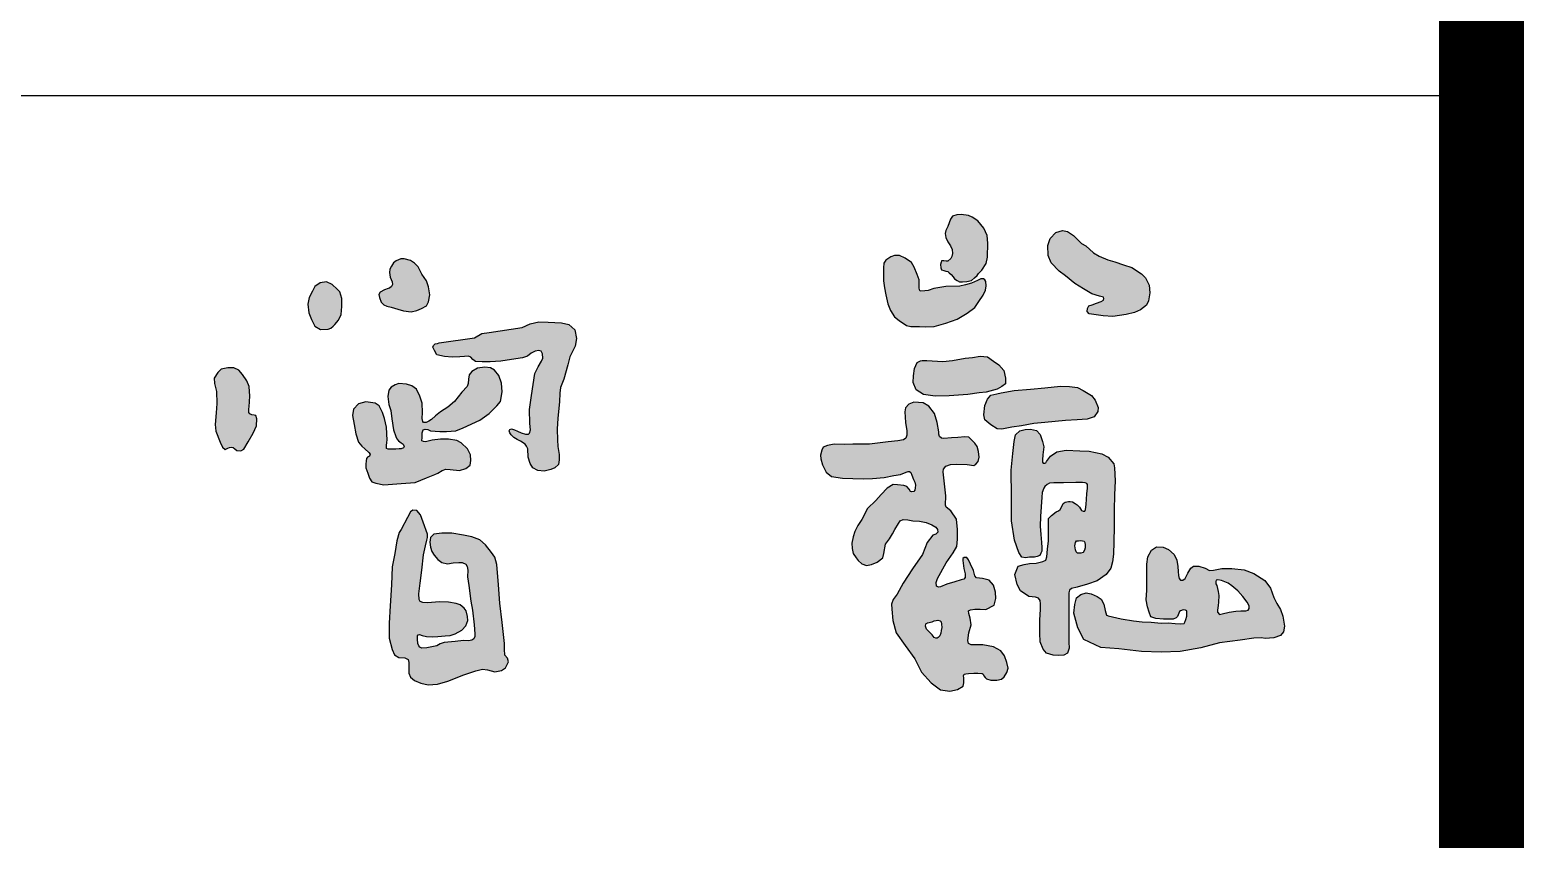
# Model space of a CAD drawing. Extents: x -409572 to -157272, y 600795 to 878326.
# Drawn here: x -161327 to -158697, y 629882 to 631307 of the extents above; entities that cross this region are included whole.
import ezdxf

# ---------------------------------------------------------------- set-up
doc = ezdxf.new("R2010")
doc.units = 0
doc.header["$LTSCALE"] = 1000
doc.header["$MEASUREMENT"] = 0
doc.layers.get('0').update_dxf_attribs({"linetype": 'CONTINUOUS'})
doc.layers.add('PUB_TITLE', color=4, linetype='CONTINUOUS')

msp = doc.modelspace()

# ---------------------------------------------------------------- hatches: boundary and pattern name
h = msp.add_hatch(color=7)
h.paths.add_polyline_path([(-159363.4, 630870.4), (-159370.5, 630877.3), (-159387.4, 630888.5), (-159402.3, 630893.1), (-159417.3, 630898.2), (-159429.6, 630902), (-159444.8, 630908.3), (-159455.2, 630914), (-159468.4, 630926.7), (-159475.9, 630930.5), (-159481.5, 630936), (-159490.5, 630944.5), (-159500.9, 630951.5), (-159509.8, 630953.7), (-159521.4, 630950.1), (-159531.4, 630939.7), (-159535.5, 630927), (-159534.8, 630909.8), (-159529.7, 630896.5), (-159515.6, 630882), (-159504.3, 630873.5), (-159488, 630860.2), (-159472.5, 630850.6), (-159457.8, 630842.3), (-159444.2, 630838.2), (-159437.7, 630835.9), (-159436.9, 630833.9), (-159437.6, 630830.7), (-159441.3, 630828.4), (-159449.8, 630825.7), (-159457.6, 630822.8), (-159463, 630820.8), (-159465.8, 630816.1), (-159466, 630810.9), (-159462.6, 630807.1), (-159454.3, 630805.9), (-159438.3, 630803.5), (-159420.9, 630802.1), (-159397.4, 630805.7), (-159382.7, 630809.2), (-159372.1, 630813.8), (-159361.8, 630822), (-159358.2, 630829.9), (-159355.8, 630843.8), (-159356.9, 630857.4)])
h.paths.add_polyline_path([(-159657, 630828.4), (-159649.4, 630839.9), (-159645.2, 630848.7), (-159644.1, 630856.1), (-159644.4, 630863.7), (-159646.2, 630866.8), (-159648.9, 630868.3), (-159653.5, 630868.5), (-159659.4, 630865.8), (-159669.8, 630861), (-159680.5, 630857.7), (-159690.4, 630855.4), (-159715.2, 630854.7), (-159736.2, 630851.5), (-159746.1, 630848.2), (-159752.1, 630847.4), (-159759.9, 630847), (-159761.6, 630849.3), (-159762, 630852.6), (-159762.1, 630855.8), (-159762, 630866.9), (-159765.3, 630876.1), (-159770.6, 630888.9), (-159775.6, 630897.3), (-159786.5, 630904.8), (-159796.3, 630909.8), (-159805.3, 630909.8), (-159811.8, 630907.3), (-159820.8, 630901.3), (-159824.1, 630895.8), (-159824.6, 630887.8), (-159824.4, 630865.2), (-159822.9, 630852.7), (-159820.8, 630840.1), (-159817.2, 630824.7), (-159812.2, 630812.7), (-159805.3, 630801.6), (-159797.1, 630795.3), (-159784, 630786.3), (-159776.4, 630784.4), (-159761.4, 630784.4), (-159750.7, 630783.8), (-159735.4, 630784.6), (-159714.7, 630790.7), (-159695, 630797.2), (-159677.3, 630808.1), (-159664.1, 630817.7)])
h.paths.add_polyline_path([(-159641.7, 630906.7), (-159640.9, 630931.5), (-159642.2, 630944.5), (-159647.8, 630957.5), (-159658.7, 630970.6), (-159668.6, 630976.8), (-159675.3, 630979.7), (-159688, 630981.5), (-159695.6, 630981.2), (-159703, 630978.8), (-159706.9, 630973.6), (-159708.9, 630967), (-159711.3, 630960.4), (-159714.8, 630953.8), (-159715.9, 630948.3), (-159714.7, 630941.4), (-159711.2, 630933.5), (-159706.8, 630926.8), (-159703.8, 630920.1), (-159703.2, 630913), (-159704.4, 630907.5), (-159706.2, 630904), (-159711.5, 630899.5), (-159714.2, 630899.4), (-159718.4, 630900.2), (-159722.8, 630899.9), (-159723.2, 630897.7), (-159724.1, 630893.7), (-159723.9, 630888), (-159722.4, 630884.4), (-159718.7, 630883.2), (-159714.8, 630882), (-159711.4, 630881.2), (-159708.8, 630879.2), (-159705.4, 630876.1), (-159702.2, 630872.2), (-159699.7, 630868.7), (-159694.8, 630865.5), (-159690.9, 630863.2), (-159685.9, 630863.2), (-159678, 630863.8), (-159670, 630865.5), (-159664.3, 630870), (-159659.8, 630874.5), (-159657.5, 630878), (-159651.3, 630883.7), (-159643.9, 630895.4)])
h.paths.add_polyline_path([(-159452.1, 630655.1), (-159458.6, 630663.1), (-159473.3, 630672.1), (-159483, 630677.1), (-159497.2, 630678.8), (-159513.1, 630679.4), (-159540.5, 630676.6), (-159565.9, 630674), (-159594.9, 630671.9), (-159617.7, 630668), (-159625, 630665.8), (-159635.6, 630663.5), (-159641.6, 630656.6), (-159646.3, 630645.4), (-159648.1, 630628.8), (-159646.6, 630620.2), (-159635.6, 630611.6), (-159624.4, 630604.5), (-159616.4, 630603.9), (-159599, 630607.1), (-159582, 630609.9), (-159559.8, 630613.8), (-159540.7, 630615.5), (-159504.3, 630619), (-159483.8, 630620.3), (-159466.4, 630621.3), (-159453.7, 630625.4), (-159447.4, 630634.7), (-159446.8, 630642)])
h.paths.add_polyline_path([(-159612.9, 630706.9), (-159621.8, 630717.3), (-159631.1, 630723.5), (-159641.9, 630730.9), (-159654.3, 630732.4), (-159667.9, 630729.7), (-159681, 630728.5), (-159703.5, 630724.7), (-159720.5, 630722.7), (-159748.5, 630724.8), (-159756.9, 630724.7), (-159759.6, 630723.9), (-159765.4, 630721.2), (-159770.4, 630710.4), (-159771.6, 630697.6), (-159772.7, 630686), (-159767.3, 630673.3), (-159754.2, 630665.1), (-159734, 630662), (-159708.9, 630662.4), (-159676.4, 630665.1), (-159656.3, 630667.8), (-159643.9, 630669), (-159624.5, 630674.4), (-159616.4, 630679.1), (-159609.8, 630683.7), (-159610.2, 630693.7)])
h.paths.add_polyline_path([(-159719, 630533.4), (-159714.7, 630538.7), (-159707, 630541.5), (-159696.7, 630542.4), (-159677.5, 630541.5), (-159665.8, 630539.6), (-159661.9, 630542.3), (-159658.3, 630547), (-159656, 630554.6), (-159657.2, 630564.4), (-159660, 630573.3), (-159663.9, 630579.2), (-159674.7, 630589.5), (-159681.3, 630590.4), (-159694.1, 630589.3), (-159704.9, 630588.6), (-159718.2, 630587.4), (-159722.7, 630588), (-159726.4, 630590.7), (-159727, 630595.2), (-159727.4, 630598.9), (-159730.1, 630615.8), (-159735, 630631.2), (-159744.6, 630644.3), (-159754.9, 630650.2), (-159771.1, 630651.5), (-159780, 630647.7), (-159785.9, 630641.6), (-159787.3, 630634.3), (-159786.2, 630615.8), (-159783.8, 630601), (-159783.6, 630593.2), (-159785.2, 630587.8), (-159789.3, 630585), (-159799.5, 630583.5), (-159816.2, 630581.5), (-159849.4, 630577.6), (-159878.6, 630577.1), (-159892.7, 630576.6), (-159911.3, 630577.1), (-159923.4, 630575.2), (-159930.6, 630572.1), (-159933.3, 630567), (-159935.6, 630558), (-159934.9, 630551.3), (-159931.8, 630541.3), (-159925.5, 630528.3), (-159916.3, 630520.3), (-159896.6, 630517.6), (-159860.5, 630516.2), (-159844.1, 630516.8), (-159823.4, 630518.5), (-159806.5, 630522.4), (-159794.5, 630523.9), (-159784.5, 630527.9), (-159781.3, 630529.2), (-159778.9, 630529.2), (-159776.5, 630527.3), (-159775.1, 630522.6), (-159772.1, 630515.1), (-159769.4, 630510.5), (-159768.4, 630505.5), (-159768.9, 630500.5), (-159769.4, 630496.3), (-159771.1, 630494.1), (-159775.2, 630493.4), (-159777, 630494.3), (-159779.6, 630497.9), (-159783.9, 630502.9), (-159788.7, 630504.6), (-159800.1, 630505.7), (-159807.9, 630506.2), (-159818, 630500.2), (-159828.5, 630488.8), (-159838.4, 630478.1), (-159852.9, 630464.1), (-159862.8, 630444.5), (-159869.8, 630434.4), (-159875.1, 630423.9), (-159877.8, 630414.2), (-159880.3, 630403.3), (-159879.8, 630393.8), (-159877.8, 630385.1), (-159872.8, 630377.2), (-159869.3, 630372.8), (-159863.1, 630367), (-159854.4, 630364), (-159845.8, 630365.5), (-159835.9, 630369.7), (-159826, 630377.1), (-159824.3, 630385.1), (-159821.2, 630401.2), (-159814.2, 630410.7), (-159808.6, 630419.7), (-159805, 630427.3), (-159798.5, 630437.9), (-159795.3, 630442.7), (-159790, 630444.5), (-159782, 630443.9), (-159773.3, 630442.5), (-159761.1, 630442), (-159749.7, 630439.3), (-159739.8, 630435.4), (-159732.3, 630431.1), (-159729.5, 630427.3), (-159729.3, 630422.7), (-159732.4, 630418.9), (-159738.1, 630417), (-159747.6, 630404.1), (-159755.9, 630383.1), (-159773.5, 630358), (-159790.1, 630332.6), (-159800.9, 630313.5), (-159807.9, 630303.8), (-159810.8, 630295.9), (-159810.1, 630287.2), (-159808.2, 630267), (-159802.1, 630245), (-159786.5, 630223.1), (-159769.6, 630199.2), (-159757.8, 630176.2), (-159740.8, 630157.1), (-159724.3, 630144.9), (-159708.2, 630142.7), (-159694.7, 630145.3), (-159684.7, 630151.3), (-159683.4, 630157.3), (-159683.4, 630165.8), (-159683.9, 630169.3), (-159682.6, 630172.7), (-159679.8, 630173.3), (-159675.3, 630173.6), (-159665.8, 630174.2), (-159658.5, 630174.2), (-159650.8, 630173.6), (-159649.2, 630172.4), (-159647.9, 630169.8), (-159645.8, 630166.4), (-159643.1, 630164.4), (-159636, 630162.2), (-159625.3, 630162.1), (-159617, 630163.7), (-159612.2, 630167.5), (-159607.4, 630175.5), (-159605.4, 630182.9), (-159607.3, 630193), (-159611.7, 630204.7), (-159618.4, 630213.5), (-159631, 630220.5), (-159649.9, 630224.1), (-159670.5, 630224.3), (-159675, 630226.5), (-159676.3, 630231.6), (-159674.2, 630245.3), (-159670.3, 630259.6), (-159672.4, 630271), (-159674.6, 630279), (-159674.9, 630283.8), (-159671.8, 630285.9), (-159663.9, 630287.1), (-159654.5, 630286.7), (-159644.8, 630286.5), (-159629.7, 630294.2), (-159626.9, 630305.4), (-159627.4, 630316.8), (-159630.9, 630329.2), (-159638.7, 630337.8), (-159650.3, 630340.9), (-159661, 630342), (-159664, 630345.5), (-159666.3, 630355), (-159671.6, 630366.3), (-159674.8, 630374), (-159677.8, 630377.7), (-159682.5, 630377.7), (-159684.9, 630375.9), (-159685.2, 630372.7), (-159683, 630358.4), (-159681.1, 630348.9), (-159681.1, 630342.4), (-159683.4, 630339.5), (-159688, 630338.5), (-159699.2, 630335.1), (-159713.3, 630330.9), (-159724.6, 630326.3), (-159728.1, 630325.9), (-159731.3, 630327.6), (-159731.9, 630333.9), (-159729.5, 630340.9), (-159714.1, 630368.5), (-159702, 630386.2), (-159695.7, 630397.5), (-159694.6, 630410), (-159694.3, 630427.2), (-159696.3, 630445.1), (-159706.2, 630460.1), (-159714.3, 630466.4), (-159715.3, 630470.2), (-159714.9, 630486.5), (-159717.9, 630513.1), (-159719.6, 630528.6)])
h.paths.add_polyline_path([(-159739.2, 630242), (-159735.4, 630237.2), (-159732.7, 630235.7), (-159730.4, 630235.9), (-159728.6, 630236.8), (-159725.7, 630239.9), (-159723.9, 630244.6), (-159722.9, 630249.3), (-159722.1, 630254.9), (-159722.3, 630260.4), (-159723.1, 630264.5), (-159725, 630266.4), (-159728.8, 630267.3), (-159732.2, 630267), (-159735.6, 630266.2), (-159739.3, 630264.7), (-159747.1, 630262.7), (-159748.1, 630262.3), (-159749.4, 630261.9), (-159750.2, 630260.3), (-159750.7, 630257.1), (-159749.2, 630251.7), (-159746.8, 630249.3)], flags=16)
h.paths.add_polyline_path([(-159418.4, 630461.2), (-159418.1, 630488.4), (-159416.8, 630512.8), (-159418.1, 630536), (-159419.3, 630542.8), (-159429.1, 630554.3), (-159440.2, 630560.6), (-159462.4, 630564.8), (-159479.1, 630565.7), (-159503.3, 630566.9), (-159519.5, 630563.8), (-159530.7, 630556.1), (-159537.9, 630546.6), (-159538.9, 630544.7), (-159540.5, 630544.2), (-159543.6, 630544), (-159544.9, 630545.8), (-159545, 630550.1), (-159544.1, 630558.4), (-159542.6, 630572.8), (-159544.8, 630582.3), (-159548.9, 630594.6), (-159555.4, 630601.4), (-159566.1, 630603.8), (-159575.5, 630603.5), (-159584.9, 630600.6), (-159592.4, 630593.9), (-159594.6, 630581.8), (-159597.2, 630560.7), (-159599.9, 630531.8), (-159599.2, 630485), (-159599.6, 630442.3), (-159594, 630408.3), (-159586.6, 630386.6), (-159581.3, 630378.7), (-159574.6, 630377), (-159567.8, 630378.4), (-159558.6, 630378.6), (-159554, 630379.5), (-159549.4, 630381.5), (-159547.8, 630385.7), (-159546, 630389.2), (-159546, 630395.3), (-159546.4, 630404.3), (-159547.7, 630418.2), (-159549, 630433.3), (-159548.3, 630450.2), (-159547.3, 630466.8), (-159546.2, 630484.1), (-159545.6, 630492.3), (-159542.7, 630499.7), (-159540.8, 630502.9), (-159536.6, 630506.6), (-159532.6, 630508.7), (-159525.1, 630509.5), (-159508.1, 630509.4), (-159486.3, 630509.9), (-159474.6, 630510), (-159469.5, 630509.1), (-159466.8, 630508), (-159465.8, 630506.4), (-159465.8, 630500), (-159467, 630489.8), (-159468.2, 630470.9), (-159469.4, 630462.4), (-159470.3, 630459.5), (-159473.4, 630459.3), (-159476.1, 630460.4), (-159477.8, 630463.4), (-159479.6, 630466.7), (-159483.7, 630470.5), (-159487.2, 630473.2), (-159491.8, 630476), (-159496.2, 630476.6), (-159499.1, 630476.3), (-159505.1, 630475.3), (-159508.7, 630473), (-159510.6, 630467.9), (-159513.9, 630462.3), (-159516.9, 630459.9), (-159520.9, 630458.5), (-159528.8, 630452), (-159534.1, 630446.6), (-159534.4, 630427.3), (-159534.1, 630407.5), (-159535.9, 630392.3), (-159537.4, 630379), (-159538.7, 630373.4), (-159544, 630370.7), (-159556.2, 630368), (-159567.4, 630367.2), (-159576.8, 630365.7), (-159587.9, 630362.4), (-159593.5, 630348.2), (-159589.6, 630330.6), (-159583.8, 630319.2), (-159569.1, 630309), (-159557.2, 630308.2), (-159551.9, 630306.3), (-159548.7, 630302.1), (-159548.5, 630296.1), (-159548.4, 630287), (-159549.4, 630267.4), (-159549.7, 630244.6), (-159548.9, 630229.4), (-159543.5, 630216.7), (-159537.5, 630209.6), (-159526.3, 630205.8), (-159516.5, 630205.3), (-159507, 630206), (-159500.7, 630209.7), (-159497.6, 630218.3), (-159498.3, 630228.8), (-159498.3, 630245.1), (-159498.5, 630260.1), (-159498.7, 630290.8), (-159498.7, 630305), (-159498.2, 630315.5), (-159497.2, 630320.4), (-159494, 630323.1), (-159483.6, 630325.5), (-159465.5, 630331), (-159448.4, 630336.5), (-159432.8, 630348.1), (-159424.5, 630358.9), (-159421.4, 630370.2), (-159419.6, 630383.9), (-159419.3, 630405.4), (-159418.4, 630432)])
h.paths.add_polyline_path([(-159471.7, 630406.8), (-159470, 630404.2), (-159469.6, 630399.9), (-159469.6, 630395.1), (-159470.8, 630390.5), (-159473, 630386.5), (-159477.5, 630385.3), (-159483, 630385.3), (-159485.7, 630387.6), (-159487, 630391.5), (-159487.9, 630398.4), (-159486.9, 630404.2), (-159485.1, 630407.1), (-159481.3, 630407.3), (-159477.3, 630407.8)], flags=16)
h.paths.add_polyline_path([(-159143.6, 630323.9), (-159153.7, 630337.4), (-159172.7, 630349.9), (-159190.1, 630355.9), (-159211.3, 630358.5), (-159229.2, 630358.7), (-159243.9, 630355.4), (-159250.6, 630355.1), (-159258.5, 630358.8), (-159269.4, 630362.9), (-159278.9, 630362.8), (-159283.6, 630359.1), (-159289.1, 630350.1), (-159293.9, 630341.1), (-159298, 630337.8), (-159302.1, 630338), (-159304.2, 630341.1), (-159305.3, 630346), (-159305.8, 630353.1), (-159306.6, 630362.3), (-159308.6, 630373.3), (-159312.9, 630383), (-159322.8, 630391.8), (-159332.4, 630396.1), (-159344.1, 630396.5), (-159352.7, 630390.5), (-159359.3, 630378.9), (-159361.3, 630365.9), (-159361.3, 630345.7), (-159361.1, 630320.5), (-159362.3, 630303.5), (-159359.8, 630291), (-159357.1, 630281.8), (-159354, 630273.5), (-159345.1, 630270.4), (-159332.1, 630269.3), (-159320.8, 630269.1), (-159314.9, 630269.5), (-159309.7, 630271.8), (-159307, 630274), (-159305, 630279.6), (-159303.5, 630282.7), (-159301.6, 630284.2), (-159297.4, 630285.5), (-159293.2, 630285.1), (-159291, 630284.1), (-159290.7, 630279.1), (-159290.9, 630274.7), (-159292.4, 630268.5), (-159294, 630264.1), (-159295.3, 630261.8), (-159301.4, 630261), (-159311.3, 630261.7), (-159323.4, 630263), (-159335.8, 630262.4), (-159353.7, 630263.9), (-159369.6, 630264.5), (-159384.5, 630266.3), (-159406.5, 630269.7), (-159429.1, 630275.3), (-159430.3, 630275.5), (-159432, 630276.5), (-159434.3, 630284.6), (-159436.7, 630295.5), (-159441.3, 630304.7), (-159448.3, 630309.3), (-159459.2, 630313.9), (-159468.2, 630315.6), (-159477.1, 630312.7), (-159484.9, 630307.1), (-159488, 630295.2), (-159489.5, 630279.6), (-159482.6, 630254.2), (-159472.3, 630233.6), (-159442, 630219.4), (-159410.7, 630217), (-159370.6, 630212.1), (-159335.9, 630211.1), (-159302.6, 630212.1), (-159266, 630218.9), (-159233.2, 630227.7), (-159196.8, 630232.6), (-159172.9, 630235.7), (-159159.1, 630236.2), (-159152.8, 630235.1), (-159137.6, 630236.2), (-159125.9, 630240.8), (-159120.4, 630247.1), (-159118.8, 630257.1), (-159121.5, 630274.6), (-159125.6, 630286.3), (-159132.4, 630296.6), (-159137.3, 630307.2)])
h.paths.add_polyline_path([(-159239.6, 630331.7), (-159239.8, 630335.7), (-159239.2, 630338), (-159236.1, 630338.6), (-159230, 630337.5), (-159223.8, 630335.3), (-159218.1, 630332.6), (-159211.4, 630328), (-159201.2, 630319.2), (-159192.1, 630309.2), (-159184.3, 630299.3), (-159181.1, 630292.9), (-159180.9, 630288), (-159182.9, 630284.9), (-159186.7, 630284.1), (-159195.6, 630283.9), (-159204.6, 630283.2), (-159216.5, 630281.8), (-159228.3, 630278.6), (-159233.2, 630277.6), (-159237, 630281.6), (-159236.9, 630285.4), (-159235.6, 630293.3), (-159235, 630299.1), (-159234.5, 630310.8), (-159235.6, 630318.1), (-159238, 630328.8)], flags=16)
h = msp.add_hatch(color=7)
h.paths.add_polyline_path([(-160514.9, 630386.9), (-160525.2, 630400.3), (-160535.3, 630408.8), (-160549.3, 630414.4), (-160564.2, 630417), (-160584.3, 630420.5), (-160601.9, 630420.9), (-160616.4, 630419), (-160622.2, 630413), (-160623.1, 630405.1), (-160622.2, 630395.9), (-160619.6, 630388.4), (-160615.5, 630382.2), (-160609.3, 630374.4), (-160602.3, 630368.8), (-160591.9, 630366.8), (-160582.3, 630368.3), (-160572.2, 630369.3), (-160566.6, 630368.9), (-160559.8, 630366.3), (-160557.5, 630362.2), (-160556.2, 630355.5), (-160556.8, 630344), (-160554.5, 630328.3), (-160551, 630300.8), (-160548.3, 630285), (-160545.3, 630259.2), (-160543.8, 630243.5), (-160544.1, 630239), (-160545.7, 630234.6), (-160549.1, 630232.5), (-160555, 630231.4), (-160563.8, 630231.9), (-160578.9, 630229.8), (-160598, 630228.3), (-160604.9, 630225.8), (-160611, 630222.6), (-160619.7, 630220.7), (-160628.7, 630218.6), (-160637.2, 630218.4), (-160640.9, 630220.3), (-160642.6, 630222.3), (-160644.2, 630226.3), (-160645, 630234.2), (-160645.2, 630239.8), (-160644, 630241.9), (-160641.2, 630242.4), (-160636.5, 630240.8), (-160629, 630238.6), (-160618.6, 630238.1), (-160608.9, 630238.7), (-160596.2, 630239.8), (-160587.2, 630240.5), (-160578.4, 630243.5), (-160567, 630249.9), (-160560.1, 630257.5), (-160556.6, 630267.1), (-160556.7, 630273.9), (-160559.3, 630283.7), (-160562.8, 630288.5), (-160570, 630294.3), (-160576.9, 630297.1), (-160590.5, 630299), (-160605.7, 630299.6), (-160627.8, 630298.2), (-160635.7, 630298.7), (-160640.2, 630300.3), (-160641.8, 630303.7), (-160642.7, 630313.7), (-160640.2, 630332.8), (-160637.4, 630355.4), (-160634.2, 630382.4), (-160631.1, 630398.6), (-160628.7, 630408.2), (-160627.6, 630413.1), (-160627.1, 630415.9), (-160627.3, 630417.6), (-160627.6, 630419), (-160634.7, 630439.9), (-160639.6, 630453.1), (-160646.2, 630460.4), (-160653.2, 630461.4), (-160657.3, 630458.1), (-160662.6, 630448), (-160673.9, 630427.4), (-160677, 630421.7), (-160681.2, 630407.1), (-160685, 630385.1), (-160689.4, 630361.2), (-160691, 630329.6), (-160693.1, 630293), (-160694.6, 630262.2), (-160695.1, 630235.8), (-160689.7, 630216.2), (-160685.2, 630206.6), (-160677.7, 630202.1), (-160667, 630201.1), (-160661.2, 630198.5), (-160660.1, 630193.1), (-160660.5, 630185.8), (-160660.5, 630174.3), (-160657.5, 630167.2), (-160650.2, 630161.4), (-160639.2, 630156.7), (-160626.1, 630153.9), (-160609.7, 630154.8), (-160591.4, 630160.1), (-160563.4, 630171.3), (-160542.2, 630178.5), (-160530.4, 630181.1), (-160521.9, 630180.2), (-160508.6, 630176.4), (-160496.9, 630178.7), (-160489.8, 630183.4), (-160484.8, 630194.1), (-160486.3, 630200.8), (-160491, 630206.1), (-160491.8, 630216.7), (-160491.8, 630226.2), (-160495.7, 630263.3), (-160500.1, 630297.4), (-160502.2, 630329.8), (-160505.6, 630365.3), (-160508.7, 630378.3)])
h.paths.add_polyline_path([(-160551.5, 630558.9), (-160557.1, 630568.9), (-160568, 630580), (-160575.7, 630583.9), (-160590.2, 630586.1), (-160604.6, 630586.3), (-160618.9, 630584.4), (-160630.9, 630581.5), (-160634.5, 630582.1), (-160637.2, 630583.4), (-160636.8, 630589.3), (-160636.6, 630597.6), (-160634.9, 630602.6), (-160631.7, 630604), (-160626.8, 630603.2), (-160622.2, 630600.6), (-160605.4, 630599.7), (-160594.2, 630599.6), (-160577.4, 630601), (-160564.5, 630606.1), (-160535.1, 630619.9), (-160518.7, 630631.3), (-160505.4, 630644.9), (-160499.1, 630652.5), (-160495.8, 630669.3), (-160497, 630684.8), (-160502, 630698.4), (-160509.6, 630707.6), (-160516.4, 630711.9), (-160526.7, 630713.2), (-160539.4, 630710.9), (-160549.5, 630705.4), (-160553.9, 630699.6), (-160555.1, 630691.6), (-160556, 630684.2), (-160557.7, 630678.9), (-160566.8, 630669.1), (-160579.8, 630652.7), (-160591.4, 630642.8), (-160604.3, 630634.3), (-160613.1, 630627), (-160620.2, 630620.7), (-160625, 630617.6), (-160630, 630615.7), (-160634.2, 630615.8), (-160635.3, 630617.3), (-160636.5, 630622.5), (-160636, 630633.4), (-160636.8, 630649.5), (-160640.6, 630662.1), (-160646.5, 630674.5), (-160654.9, 630680.2), (-160664.2, 630683.2), (-160677.6, 630684.2), (-160684.4, 630682.1), (-160691.4, 630678), (-160695.2, 630672.5), (-160697.4, 630661.5), (-160695.3, 630647), (-160692.1, 630636.5), (-160690.4, 630621.8), (-160687.5, 630602.6), (-160683, 630590.9), (-160681.3, 630586.6), (-160678.2, 630583.1), (-160674, 630579.7), (-160670.2, 630577.2), (-160668.5, 630573), (-160669.8, 630570.7), (-160673.8, 630569.4), (-160677.1, 630569), (-160682.9, 630568.7), (-160690.9, 630568.4), (-160696.4, 630568.6), (-160699.3, 630570), (-160699.6, 630574.2), (-160698.9, 630581), (-160698.2, 630584.2), (-160699.8, 630607.3), (-160703.1, 630622.3), (-160706.6, 630633.4), (-160712.3, 630644.6), (-160719.4, 630649.5), (-160735.7, 630651.7), (-160748.8, 630648.4), (-160757.8, 630638.9), (-160759.1, 630627.7), (-160756.7, 630612.2), (-160753.4, 630595.3), (-160749.1, 630581.2), (-160743.1, 630573.8), (-160737.4, 630568.9), (-160730.8, 630562.9), (-160728.1, 630559.8), (-160729.3, 630556.5), (-160732.9, 630554.3), (-160734.7, 630552.2), (-160735.3, 630548.2), (-160736.1, 630542.4), (-160736, 630535.8), (-160732.5, 630526.4), (-160729.7, 630517.3), (-160725.5, 630510.9), (-160718.5, 630508.7), (-160704.4, 630506), (-160673.5, 630508.4), (-160649.1, 630510.1), (-160629.4, 630518), (-160614.3, 630523.9), (-160609.1, 630526.4), (-160601.4, 630531.2), (-160594.8, 630533.2), (-160587.3, 630532.5), (-160570.9, 630530.8), (-160559.8, 630534.7), (-160552.5, 630540.5), (-160550.8, 630548.5)])
h.paths.add_polyline_path([(-160365.2, 630763.7), (-160368.3, 630778.6), (-160378.3, 630788.2), (-160391.7, 630791), (-160415.1, 630792.3), (-160431.3, 630792.7), (-160446.5, 630789.2), (-160460.9, 630782.7), (-160518.7, 630774), (-160531.7, 630772.3), (-160544.5, 630764.4), (-160606.6, 630755.7), (-160609.6, 630754.9), (-160613.6, 630753.8), (-160616.9, 630751), (-160618.1, 630748.4), (-160615.3, 630742.1), (-160611, 630734.7), (-160597.4, 630731.9), (-160584.2, 630730.8), (-160570.2, 630731.2), (-160562.2, 630731.6), (-160555.3, 630732.2), (-160550.9, 630730.4), (-160547.4, 630726.4), (-160542.6, 630723.2), (-160530.9, 630722.6), (-160516.9, 630722.6), (-160498.5, 630723.7), (-160487, 630725.5), (-160460, 630729.5), (-160451.6, 630732.3), (-160444.7, 630737.3), (-160437.6, 630741), (-160431.1, 630742), (-160427.2, 630741.3), (-160425, 630736.5), (-160424.6, 630728.6), (-160426.6, 630723.7), (-160432.6, 630713.8), (-160438.3, 630701.6), (-160444.2, 630663.2), (-160447.6, 630638.7), (-160447.5, 630613.8), (-160446.1, 630602.7), (-160448.1, 630596.8), (-160449.8, 630595.2), (-160454.8, 630594.9), (-160462.3, 630597.1), (-160468.9, 630600.3), (-160474.4, 630602.7), (-160479.5, 630604.1), (-160482.5, 630603.4), (-160483.4, 630600.7), (-160482.7, 630597.1), (-160480.3, 630593.7), (-160475.6, 630589.3), (-160469.6, 630585.5), (-160463.5, 630582.6), (-160455.5, 630577.5), (-160452.9, 630573.8), (-160450.7, 630569.2), (-160450.2, 630554.5), (-160446.6, 630543.2), (-160442.2, 630535.7), (-160433.3, 630531.3), (-160422.1, 630530.1), (-160410.5, 630532.5), (-160403, 630535.9), (-160396.9, 630541.5), (-160395.5, 630549.7), (-160395.5, 630559.1), (-160397.9, 630573.2), (-160398.4, 630585.1), (-160399.1, 630604), (-160397.9, 630623.4), (-160395, 630652), (-160394.3, 630667.2), (-160393.1, 630676.9), (-160387.5, 630691.7), (-160380.5, 630717.1), (-160376.9, 630731.4), (-160367.6, 630750)])
h.paths.add_polyline_path([(-160623, 630840.2), (-160625.5, 630854.2), (-160629.2, 630864.8), (-160637.4, 630876.9), (-160643.9, 630889.7), (-160650.2, 630895.9), (-160657.3, 630900.6), (-160668.6, 630903.9), (-160674.5, 630903.9), (-160682.6, 630900.3), (-160687, 630896.5), (-160690.9, 630891), (-160693.6, 630885.2), (-160694.3, 630879.4), (-160693.2, 630871.1), (-160689.8, 630863.3), (-160689.2, 630858.7), (-160690.6, 630855), (-160694.3, 630852.3), (-160696.7, 630851.3), (-160702.9, 630849), (-160710.6, 630844.7), (-160713.1, 630840.8), (-160711.6, 630835.6), (-160708.9, 630827.2), (-160704, 630822.7), (-160698.8, 630820.2), (-160691.6, 630818.6), (-160679.6, 630814.9), (-160669.4, 630812.3), (-160656.1, 630810.3), (-160646.4, 630812.6), (-160637.9, 630816.3), (-160629, 630820.9), (-160625.6, 630827.9)])
h.paths.add_polyline_path([(-160778.3, 630819.6), (-160778, 630833.7), (-160781.4, 630845.4), (-160786.6, 630850.2), (-160795.2, 630858.5), (-160805.2, 630863), (-160816.2, 630861.6), (-160825.5, 630854.7), (-160830, 630846.5), (-160835.8, 630835.8), (-160837.9, 630824.1), (-160836.2, 630808.6), (-160831.7, 630796.9), (-160825.5, 630784.9), (-160815.9, 630779.4), (-160802, 630779.8), (-160797.4, 630781.7), (-160793.7, 630785.3), (-160790.4, 630788.1), (-160783.8, 630795.9), (-160779.4, 630805.9)])
h.paths.add_polyline_path([(-160940.1, 630630.8), (-160941.7, 630633.3), (-160941.7, 630639.7), (-160941.5, 630643), (-160939.9, 630661.7), (-160941.4, 630679.1), (-160945.1, 630688.9), (-160953, 630699.9), (-160959.4, 630707.9), (-160968, 630711.8), (-160979, 630711.8), (-160990.4, 630709.7), (-160996.5, 630703.6), (-161002.6, 630693.5), (-161002.3, 630684), (-160998.9, 630670.2), (-160998.4, 630648.8), (-160999.6, 630632.6), (-161001.1, 630612.1), (-160999.9, 630600.1), (-160992.5, 630581.2), (-160988.3, 630572), (-160983.4, 630568.1), (-160978.7, 630570.1), (-160976, 630571.4), (-160973.1, 630572.1), (-160969.3, 630571.8), (-160966.8, 630569.1), (-160963.1, 630566.1), (-160956.2, 630565.5), (-160950.7, 630568.8), (-160942.8, 630581.5), (-160934.1, 630597), (-160928.3, 630609.7), (-160927.8, 630621.7), (-160929.5, 630627.6), (-160932.6, 630628.2), (-160936.8, 630628.8)])

# ---------------------------------------------------------------- linework, layer by layer
for points in [[(-159651.3, 630883.7), (-159643.9, 630895.4), (-159641.7, 630906.7), (-159640.9, 630931.5), (-159642.2, 630944.5), (-159647.8, 630957.5), (-159658.7, 630970.6), (-159668.6, 630976.8), (-159675.3, 630979.7), (-159688, 630981.5), (-159695.6, 630981.2), (-159703, 630978.8), (-159706.9, 630973.6), (-159708.9, 630967), (-159711.3, 630960.4), (-159714.8, 630953.8), (-159715.9, 630948.3), (-159714.7, 630941.4), (-159711.2, 630933.5), (-159706.8, 630926.8), (-159703.8, 630920.1), (-159703.2, 630913), (-159704.4, 630907.5), (-159706.2, 630904), (-159711.5, 630899.5), (-159714.2, 630899.4), (-159718.4, 630900.2), (-159722.8, 630899.9), (-159723.2, 630897.7), (-159724.1, 630893.7), (-159723.9, 630888), (-159722.4, 630884.4), (-159718.7, 630883.2), (-159714.8, 630882), (-159711.4, 630881.2), (-159708.8, 630879.2), (-159705.4, 630876.1), (-159702.2, 630872.2), (-159699.7, 630868.7), (-159694.8, 630865.5), (-159690.9, 630863.2), (-159685.9, 630863.2), (-159678, 630863.8), (-159670, 630865.5), (-159664.3, 630870), (-159659.8, 630874.5), (-159657.5, 630878)], [(-159468.4, 630926.7), (-159455.2, 630914), (-159444.8, 630908.3), (-159429.6, 630902), (-159417.3, 630898.2), (-159402.3, 630893.1), (-159387.4, 630888.5), (-159370.5, 630877.3), (-159363.4, 630870.4), (-159356.9, 630857.4), (-159355.8, 630843.8), (-159358.2, 630829.9), (-159361.8, 630822), (-159372.1, 630813.8), (-159382.7, 630809.2), (-159397.4, 630805.7), (-159420.9, 630802.1), (-159438.3, 630803.5), (-159454.3, 630805.9), (-159462.6, 630807.1), (-159466, 630810.9), (-159465.8, 630816.1), (-159463, 630820.8), (-159457.6, 630822.8), (-159449.8, 630825.7), (-159441.3, 630828.4), (-159437.6, 630830.7), (-159436.9, 630833.9), (-159437.7, 630835.9), (-159444.2, 630838.2), (-159457.8, 630842.3), (-159472.5, 630850.6), (-159488, 630860.2), (-159504.3, 630873.5), (-159515.6, 630882), (-159529.7, 630896.5), (-159534.8, 630909.8), (-159535.5, 630927), (-159531.4, 630939.7), (-159521.4, 630950.1), (-159509.8, 630953.7), (-159500.9, 630951.5), (-159490.5, 630944.5), (-159481.5, 630936), (-159475.9, 630930.5)], [(-159762.1, 630855.8), (-159762, 630866.9), (-159765.3, 630876.1), (-159770.6, 630888.9), (-159775.6, 630897.3), (-159786.5, 630904.8), (-159796.3, 630909.8), (-159805.3, 630909.8), (-159811.8, 630907.3), (-159820.8, 630901.3), (-159824.1, 630895.8), (-159824.6, 630887.8), (-159824.4, 630865.2), (-159822.9, 630852.7), (-159820.8, 630840.1), (-159817.2, 630824.7), (-159812.2, 630812.7), (-159805.3, 630801.6), (-159797.1, 630795.3), (-159784, 630786.3), (-159776.4, 630784.4), (-159761.4, 630784.4), (-159750.7, 630783.8), (-159735.4, 630784.6), (-159714.7, 630790.7), (-159695, 630797.2), (-159677.3, 630808.1), (-159664.1, 630817.7), (-159657, 630828.4), (-159649.4, 630839.9), (-159645.2, 630848.7), (-159644.1, 630856.1), (-159644.4, 630863.7), (-159646.2, 630866.8), (-159648.9, 630868.3), (-159653.5, 630868.5), (-159659.4, 630865.8), (-159669.8, 630861), (-159680.5, 630857.7), (-159690.4, 630855.4), (-159715.2, 630854.7), (-159736.2, 630851.5), (-159746.1, 630848.2), (-159752.1, 630847.4), (-159759.9, 630847), (-159761.6, 630849.3), (-159762, 630852.6)], [(-160790.4, 630788.1), (-160783.8, 630795.9), (-160779.4, 630805.9), (-160778.3, 630819.6), (-160778, 630833.7), (-160781.4, 630845.4), (-160786.6, 630850.2), (-160795.2, 630858.5), (-160805.2, 630863), (-160816.2, 630861.6), (-160825.5, 630854.7), (-160830, 630846.5), (-160835.8, 630835.8), (-160837.9, 630824.1), (-160836.2, 630808.6), (-160831.7, 630796.9), (-160825.5, 630784.9), (-160815.9, 630779.4), (-160802, 630779.8), (-160797.4, 630781.7), (-160793.7, 630785.3)], [(-160606.6, 630755.7), (-160544.5, 630764.4), (-160531.7, 630772.3), (-160518.7, 630774), (-160460.9, 630782.7), (-160446.5, 630789.2), (-160431.3, 630792.7), (-160415.1, 630792.3), (-160391.7, 630791), (-160378.3, 630788.2), (-160368.3, 630778.6), (-160365.2, 630763.7), (-160367.6, 630750), (-160376.9, 630731.4), (-160380.5, 630717.1), (-160387.5, 630691.7), (-160393.1, 630676.9), (-160394.3, 630667.2), (-160395, 630652), (-160397.9, 630623.4), (-160399.1, 630604), (-160398.4, 630585.1), (-160397.9, 630573.2), (-160395.5, 630559.1), (-160395.5, 630549.7), (-160396.9, 630541.5), (-160403, 630535.9), (-160410.5, 630532.5), (-160422.1, 630530.1), (-160433.3, 630531.3), (-160442.2, 630535.7), (-160446.6, 630543.2), (-160450.2, 630554.5), (-160450.7, 630569.2), (-160452.9, 630573.8), (-160455.5, 630577.5), (-160463.5, 630582.6), (-160469.6, 630585.5), (-160475.6, 630589.3), (-160480.3, 630593.7), (-160482.7, 630597.1), (-160483.4, 630600.7), (-160482.5, 630603.4), (-160479.5, 630604.1), (-160474.4, 630602.7), (-160468.9, 630600.3), (-160462.3, 630597.1), (-160454.8, 630594.9), (-160449.8, 630595.2), (-160448.1, 630596.8), (-160446.1, 630602.7), (-160447.5, 630613.8), (-160447.6, 630638.7), (-160444.2, 630663.2), (-160438.3, 630701.6), (-160432.6, 630713.8), (-160426.6, 630723.7), (-160424.6, 630728.6), (-160425, 630736.5), (-160427.2, 630741.3), (-160431.1, 630742), (-160437.6, 630741), (-160444.7, 630737.3), (-160451.6, 630732.3), (-160460, 630729.5), (-160487, 630725.5), (-160498.5, 630723.7), (-160516.9, 630722.6), (-160530.9, 630722.6), (-160542.6, 630723.2), (-160547.4, 630726.4), (-160550.9, 630730.4), (-160555.3, 630732.2), (-160562.2, 630731.6), (-160570.2, 630731.2), (-160584.2, 630730.8), (-160597.4, 630731.9), (-160611, 630734.7), (-160615.3, 630742.1), (-160618.1, 630748.4), (-160616.9, 630751), (-160613.6, 630753.8), (-160609.6, 630754.9)], [(-160941.5, 630643), (-160939.9, 630661.7), (-160941.4, 630679.1), (-160945.1, 630688.9), (-160953, 630699.9), (-160959.4, 630707.9), (-160968, 630711.8), (-160979, 630711.8), (-160990.4, 630709.7), (-160996.5, 630703.6), (-161002.6, 630693.5), (-161002.3, 630684), (-160998.9, 630670.2), (-160998.4, 630648.8), (-160999.6, 630632.6), (-161001.1, 630612.1), (-160999.9, 630600.1), (-160992.5, 630581.2), (-160988.3, 630572), (-160983.4, 630568.1), (-160978.7, 630570.1), (-160976, 630571.4), (-160973.1, 630572.1), (-160969.3, 630571.8), (-160966.8, 630569.1), (-160963.1, 630566.1), (-160956.2, 630565.5), (-160950.7, 630568.8), (-160942.8, 630581.5), (-160934.1, 630597), (-160928.3, 630609.7), (-160927.8, 630621.7), (-160929.5, 630627.6), (-160932.6, 630628.2), (-160936.8, 630628.8), (-160940.1, 630630.8), (-160941.7, 630633.3), (-160941.7, 630639.7)], [(-160698.2, 630584.2), (-160699.8, 630607.3), (-160703.1, 630622.3), (-160706.6, 630633.4), (-160712.3, 630644.6), (-160719.4, 630649.5), (-160735.7, 630651.7), (-160748.8, 630648.4), (-160757.8, 630638.9), (-160759.1, 630627.7), (-160756.7, 630612.2), (-160753.4, 630595.3), (-160749.1, 630581.2), (-160743.1, 630573.8), (-160737.4, 630568.9), (-160730.8, 630562.9), (-160728.1, 630559.8), (-160729.3, 630556.5), (-160732.9, 630554.3), (-160734.7, 630552.2), (-160735.3, 630548.2), (-160736.1, 630542.4), (-160736, 630535.8), (-160732.5, 630526.4), (-160729.7, 630517.3), (-160725.5, 630510.9), (-160718.5, 630508.7), (-160704.4, 630506), (-160673.5, 630508.4), (-160649.1, 630510.1), (-160629.4, 630518), (-160614.3, 630523.9), (-160609.1, 630526.4), (-160601.4, 630531.2), (-160594.8, 630533.2), (-160587.3, 630532.5), (-160570.9, 630530.8), (-160559.8, 630534.7), (-160552.5, 630540.5), (-160550.8, 630548.5), (-160551.5, 630558.9), (-160557.1, 630568.9), (-160568, 630580), (-160575.7, 630583.9), (-160590.2, 630586.1), (-160604.6, 630586.3), (-160618.9, 630584.4), (-160630.9, 630581.5), (-160634.5, 630582.1), (-160637.2, 630583.4), (-160636.8, 630589.3), (-160636.6, 630597.6), (-160634.9, 630602.6), (-160631.7, 630604), (-160626.8, 630603.2), (-160622.2, 630600.6), (-160605.4, 630599.7), (-160594.2, 630599.6), (-160577.4, 630601), (-160564.5, 630606.1), (-160535.1, 630619.9), (-160518.7, 630631.3), (-160505.4, 630644.9), (-160499.1, 630652.5), (-160495.8, 630669.3), (-160497, 630684.8), (-160502, 630698.4), (-160509.6, 630707.6), (-160516.4, 630711.9), (-160526.7, 630713.2), (-160539.4, 630710.9), (-160549.5, 630705.4), (-160553.9, 630699.6), (-160555.1, 630691.6), (-160556, 630684.2), (-160557.7, 630678.9), (-160566.8, 630669.1), (-160579.8, 630652.7), (-160591.4, 630642.8), (-160604.3, 630634.3), (-160613.1, 630627), (-160620.2, 630620.7), (-160625, 630617.6), (-160630, 630615.7), (-160634.2, 630615.8), (-160635.3, 630617.3), (-160636.5, 630622.5), (-160636, 630633.4), (-160636.8, 630649.5), (-160640.6, 630662.1), (-160646.5, 630674.5), (-160654.9, 630680.2), (-160664.2, 630683.2), (-160677.6, 630684.2), (-160684.4, 630682.1), (-160691.4, 630678), (-160695.2, 630672.5), (-160697.4, 630661.5), (-160695.3, 630647), (-160692.1, 630636.5), (-160690.4, 630621.8), (-160687.5, 630602.6), (-160683, 630590.9), (-160681.3, 630586.6), (-160678.2, 630583.1), (-160674, 630579.7), (-160670.2, 630577.2), (-160668.5, 630573), (-160669.8, 630570.7), (-160673.8, 630569.4), (-160677.1, 630569), (-160682.9, 630568.7), (-160690.9, 630568.4), (-160696.4, 630568.6), (-160699.3, 630570), (-160699.6, 630574.2), (-160698.9, 630581)], [(-159748.5, 630724.8), (-159720.5, 630722.7), (-159703.5, 630724.7), (-159681, 630728.5), (-159667.9, 630729.7), (-159654.3, 630732.4), (-159641.9, 630730.9), (-159631.1, 630723.5), (-159621.8, 630717.3), (-159612.9, 630706.9), (-159610.2, 630693.7), (-159609.8, 630683.7), (-159616.4, 630679.1), (-159624.5, 630674.4), (-159643.9, 630669), (-159656.3, 630667.8), (-159676.4, 630665.1), (-159708.9, 630662.4), (-159734, 630662), (-159754.2, 630665.1), (-159767.3, 630673.3), (-159772.7, 630686), (-159771.6, 630697.6), (-159770.4, 630710.4), (-159765.4, 630721.2), (-159759.6, 630723.9), (-159756.9, 630724.7)], [(-159617.7, 630668), (-159594.9, 630671.9), (-159565.9, 630674), (-159540.5, 630676.6), (-159513.1, 630679.4), (-159497.2, 630678.8), (-159483, 630677.1), (-159473.3, 630672.1), (-159458.6, 630663.1), (-159452.1, 630655.1), (-159446.8, 630642), (-159447.4, 630634.7), (-159453.7, 630625.4), (-159466.4, 630621.3), (-159483.8, 630620.3), (-159504.3, 630619), (-159540.7, 630615.5), (-159559.8, 630613.8), (-159582, 630609.9), (-159599, 630607.1), (-159616.4, 630603.9), (-159624.4, 630604.5), (-159635.6, 630611.6), (-159646.6, 630620.2), (-159648.1, 630628.8), (-159646.3, 630645.4), (-159641.6, 630656.6), (-159635.6, 630663.5), (-159625, 630665.8)], [(-159727.4, 630598.9), (-159730.1, 630615.8), (-159735, 630631.2), (-159744.6, 630644.3), (-159754.9, 630650.2), (-159771.1, 630651.5), (-159780, 630647.7), (-159785.9, 630641.6), (-159787.3, 630634.3), (-159786.2, 630615.8), (-159783.8, 630601), (-159783.6, 630593.2), (-159785.2, 630587.8), (-159789.3, 630585), (-159799.5, 630583.5), (-159816.2, 630581.5), (-159849.4, 630577.6), (-159878.6, 630577.1), (-159892.7, 630576.6), (-159911.3, 630577.1), (-159923.4, 630575.2), (-159930.6, 630572.1), (-159933.3, 630567), (-159935.6, 630558), (-159934.9, 630551.3), (-159931.8, 630541.3), (-159925.5, 630528.3), (-159916.3, 630520.3), (-159896.6, 630517.6), (-159860.5, 630516.2), (-159844.1, 630516.8), (-159823.4, 630518.5), (-159806.5, 630522.4), (-159794.5, 630523.9), (-159784.5, 630527.9), (-159781.3, 630529.2), (-159778.9, 630529.2), (-159776.5, 630527.3), (-159775.1, 630522.6), (-159772.1, 630515.1), (-159769.4, 630510.5), (-159768.4, 630505.5), (-159768.9, 630500.5), (-159769.4, 630496.3), (-159771.1, 630494.1), (-159775.2, 630493.4), (-159777, 630494.3), (-159779.6, 630497.9), (-159783.9, 630502.9), (-159788.7, 630504.6), (-159800.1, 630505.7), (-159807.9, 630506.2), (-159818, 630500.2), (-159828.5, 630488.8), (-159838.4, 630478.1), (-159852.9, 630464.1), (-159862.8, 630444.5), (-159869.8, 630434.4), (-159875.1, 630423.9), (-159877.8, 630414.2), (-159880.3, 630403.3), (-159879.8, 630393.8), (-159877.8, 630385.1), (-159872.8, 630377.2), (-159869.3, 630372.8), (-159863.1, 630367), (-159854.4, 630364), (-159845.8, 630365.5), (-159835.9, 630369.7), (-159826, 630377.1), (-159824.3, 630385.1), (-159821.2, 630401.2), (-159814.2, 630410.7), (-159808.6, 630419.7), (-159805, 630427.3), (-159798.5, 630437.9), (-159795.3, 630442.7), (-159790, 630444.5), (-159782, 630443.9), (-159773.3, 630442.5), (-159761.1, 630442), (-159749.7, 630439.3), (-159739.8, 630435.4), (-159732.3, 630431.1), (-159729.5, 630427.3), (-159729.3, 630422.7), (-159732.4, 630418.9), (-159738.1, 630417), (-159747.6, 630404.1), (-159755.9, 630383.1), (-159773.5, 630358), (-159790.1, 630332.6), (-159800.9, 630313.5), (-159807.9, 630303.8), (-159810.8, 630295.9), (-159810.1, 630287.2), (-159808.2, 630267), (-159802.1, 630245), (-159786.5, 630223.1), (-159769.6, 630199.2), (-159757.8, 630176.2), (-159740.8, 630157.1), (-159724.3, 630144.9), (-159708.2, 630142.7), (-159694.7, 630145.3), (-159684.7, 630151.3), (-159683.4, 630157.3), (-159683.4, 630165.8), (-159683.9, 630169.3), (-159682.6, 630172.7), (-159679.8, 630173.3), (-159675.3, 630173.6), (-159665.8, 630174.2), (-159658.5, 630174.2), (-159650.8, 630173.6), (-159649.2, 630172.4), (-159647.9, 630169.8), (-159645.8, 630166.4), (-159643.1, 630164.4), (-159636, 630162.2), (-159625.3, 630162.1), (-159617, 630163.7), (-159612.2, 630167.5), (-159607.4, 630175.5), (-159605.4, 630182.9), (-159607.3, 630193), (-159611.7, 630204.7), (-159618.4, 630213.5), (-159631, 630220.5), (-159649.9, 630224.1), (-159670.5, 630224.3), (-159675, 630226.5), (-159676.3, 630231.6), (-159674.2, 630245.3), (-159670.3, 630259.6), (-159672.4, 630271), (-159674.6, 630279), (-159674.9, 630283.8), (-159671.8, 630285.9), (-159663.9, 630287.1), (-159654.5, 630286.7), (-159644.8, 630286.5), (-159629.7, 630294.2), (-159626.9, 630305.4), (-159627.4, 630316.8), (-159630.9, 630329.2), (-159638.7, 630337.8), (-159650.3, 630340.9), (-159661, 630342), (-159664, 630345.5), (-159666.3, 630355), (-159671.6, 630366.3), (-159674.8, 630374), (-159677.8, 630377.7), (-159682.5, 630377.7), (-159684.9, 630375.9), (-159685.2, 630372.7), (-159683, 630358.4), (-159681.1, 630348.9), (-159681.1, 630342.4), (-159683.4, 630339.5), (-159688, 630338.5), (-159699.2, 630335.1), (-159713.3, 630330.9), (-159724.6, 630326.3), (-159728.1, 630325.9), (-159731.3, 630327.6), (-159731.9, 630333.9), (-159729.5, 630340.9), (-159714.1, 630368.5), (-159702, 630386.2), (-159695.7, 630397.5), (-159694.6, 630410), (-159694.3, 630427.2), (-159696.3, 630445.1), (-159706.2, 630460.1), (-159714.3, 630466.4), (-159715.3, 630470.2), (-159714.9, 630486.5), (-159717.9, 630513.1), (-159719.6, 630528.6), (-159719, 630533.4), (-159714.7, 630538.7), (-159707, 630541.5), (-159696.7, 630542.4), (-159677.5, 630541.5), (-159665.8, 630539.6), (-159661.9, 630542.3), (-159658.3, 630547), (-159656, 630554.6), (-159657.2, 630564.4), (-159660, 630573.3), (-159663.9, 630579.2), (-159674.7, 630589.5), (-159681.3, 630590.4), (-159694.1, 630589.3), (-159704.9, 630588.6), (-159718.2, 630587.4), (-159722.7, 630588), (-159726.4, 630590.7), (-159727, 630595.2)], [(-159537.9, 630546.6), (-159530.7, 630556.1), (-159519.5, 630563.8), (-159503.3, 630566.9), (-159479.1, 630565.7), (-159462.4, 630564.8), (-159440.2, 630560.6), (-159429.1, 630554.3), (-159419.3, 630542.8), (-159418.1, 630536), (-159416.8, 630512.8), (-159418.1, 630488.4), (-159418.4, 630461.2), (-159418.4, 630432), (-159419.3, 630405.4), (-159419.6, 630383.9), (-159421.4, 630370.2), (-159424.5, 630358.9), (-159432.8, 630348.1), (-159448.4, 630336.5), (-159465.5, 630331), (-159483.6, 630325.5), (-159494, 630323.1), (-159497.2, 630320.4), (-159498.2, 630315.5), (-159498.7, 630305), (-159498.7, 630290.8), (-159498.5, 630260.1), (-159498.3, 630245.1), (-159498.3, 630228.8), (-159497.6, 630218.3), (-159500.7, 630209.7), (-159507, 630206), (-159516.5, 630205.3), (-159526.3, 630205.8), (-159537.5, 630209.6), (-159543.5, 630216.7), (-159548.9, 630229.4), (-159549.7, 630244.6), (-159549.4, 630267.4), (-159548.4, 630287), (-159548.5, 630296.1), (-159548.7, 630302.1), (-159551.9, 630306.3), (-159557.2, 630308.2), (-159569.1, 630309), (-159583.8, 630319.2), (-159589.6, 630330.6), (-159593.5, 630348.2), (-159587.9, 630362.4), (-159576.8, 630365.7), (-159567.4, 630367.2), (-159556.2, 630368), (-159544, 630370.7), (-159538.7, 630373.4), (-159537.4, 630379), (-159535.9, 630392.3), (-159534.1, 630407.5), (-159534.4, 630427.3), (-159534.1, 630446.6), (-159528.8, 630452), (-159520.9, 630458.5), (-159516.9, 630459.9), (-159513.9, 630462.3), (-159510.6, 630467.9), (-159508.7, 630473), (-159505.1, 630475.3), (-159499.1, 630476.3), (-159496.2, 630476.6), (-159491.8, 630476), (-159487.2, 630473.2), (-159483.7, 630470.5), (-159479.6, 630466.7), (-159477.8, 630463.4), (-159476.1, 630460.4), (-159473.4, 630459.3), (-159470.3, 630459.5), (-159469.4, 630462.4), (-159468.2, 630470.9), (-159467, 630489.8), (-159465.8, 630500), (-159465.8, 630506.4), (-159466.8, 630508), (-159469.5, 630509.1), (-159474.6, 630510), (-159486.3, 630509.9), (-159508.1, 630509.4), (-159525.1, 630509.5), (-159532.6, 630508.7), (-159536.6, 630506.6), (-159540.8, 630502.9), (-159542.7, 630499.7), (-159545.6, 630492.3), (-159546.2, 630484.1), (-159547.3, 630466.8), (-159548.3, 630450.2), (-159549, 630433.3), (-159547.7, 630418.2), (-159546.4, 630404.3), (-159546, 630395.3), (-159546, 630389.2), (-159547.8, 630385.7), (-159549.4, 630381.5), (-159554, 630379.5), (-159558.6, 630378.6), (-159567.8, 630378.4), (-159574.6, 630377), (-159581.3, 630378.7), (-159586.6, 630386.6), (-159594, 630408.3), (-159599.6, 630442.3), (-159599.2, 630485), (-159599.9, 630531.8), (-159597.2, 630560.7), (-159594.6, 630581.8), (-159592.4, 630593.9), (-159584.9, 630600.6), (-159575.5, 630603.5), (-159566.1, 630603.8), (-159555.4, 630601.4), (-159548.9, 630594.6), (-159544.8, 630582.3), (-159542.6, 630572.8), (-159544.1, 630558.4), (-159545, 630550.1), (-159544.9, 630545.8), (-159543.6, 630544), (-159540.5, 630544.2), (-159538.9, 630544.7)], [(-160627.6, 630419), (-160634.7, 630439.9), (-160639.6, 630453.1), (-160646.2, 630460.4), (-160653.2, 630461.4), (-160657.3, 630458.1), (-160662.6, 630448), (-160673.9, 630427.4), (-160677, 630421.7), (-160681.2, 630407.1), (-160685, 630385.1), (-160689.4, 630361.2), (-160691, 630329.6), (-160693.1, 630293), (-160694.6, 630262.2), (-160695.1, 630235.8), (-160689.7, 630216.2), (-160685.2, 630206.6), (-160677.7, 630202.1), (-160667, 630201.1), (-160661.2, 630198.5), (-160660.1, 630193.1), (-160660.5, 630185.8), (-160660.5, 630174.3), (-160657.5, 630167.2), (-160650.2, 630161.4), (-160639.2, 630156.7), (-160626.1, 630153.9), (-160609.7, 630154.8), (-160591.4, 630160.1), (-160563.4, 630171.3), (-160542.2, 630178.5), (-160530.4, 630181.1), (-160521.9, 630180.2), (-160508.6, 630176.4), (-160496.9, 630178.7), (-160489.8, 630183.4), (-160484.8, 630194.1), (-160486.3, 630200.8), (-160491, 630206.1), (-160491.8, 630216.7), (-160491.8, 630226.2), (-160495.7, 630263.3), (-160500.1, 630297.4), (-160502.2, 630329.8), (-160505.6, 630365.3), (-160508.7, 630378.3), (-160514.9, 630386.9), (-160525.2, 630400.3), (-160535.3, 630408.8), (-160549.3, 630414.4), (-160564.2, 630417), (-160584.3, 630420.5), (-160601.9, 630420.9), (-160616.4, 630419), (-160622.2, 630413), (-160623.1, 630405.1), (-160622.2, 630395.9), (-160619.6, 630388.4), (-160615.5, 630382.2), (-160609.3, 630374.4), (-160602.3, 630368.8), (-160591.9, 630366.8), (-160582.3, 630368.3), (-160572.2, 630369.3), (-160566.6, 630368.9), (-160559.8, 630366.3), (-160557.5, 630362.2), (-160556.2, 630355.5), (-160556.8, 630344), (-160554.5, 630328.3), (-160551, 630300.8), (-160548.3, 630285), (-160545.3, 630259.2), (-160543.8, 630243.5), (-160544.1, 630239), (-160545.7, 630234.6), (-160549.1, 630232.5), (-160555, 630231.4), (-160563.8, 630231.9), (-160578.9, 630229.8), (-160598, 630228.3), (-160604.9, 630225.8), (-160611, 630222.6), (-160619.7, 630220.7), (-160628.7, 630218.6), (-160637.2, 630218.4), (-160640.9, 630220.3), (-160642.6, 630222.3), (-160644.2, 630226.3), (-160645, 630234.2), (-160645.2, 630239.8), (-160644, 630241.9), (-160641.2, 630242.4), (-160636.5, 630240.8), (-160629, 630238.6), (-160618.6, 630238.1), (-160608.9, 630238.7), (-160596.2, 630239.8), (-160587.2, 630240.5), (-160578.4, 630243.5), (-160567, 630249.9), (-160560.1, 630257.5), (-160556.6, 630267.1), (-160556.7, 630273.9), (-160559.3, 630283.7), (-160562.8, 630288.5), (-160570, 630294.3), (-160576.9, 630297.1), (-160590.5, 630299), (-160605.7, 630299.6), (-160627.8, 630298.2), (-160635.7, 630298.7), (-160640.2, 630300.3), (-160641.8, 630303.7), (-160642.7, 630313.7), (-160640.2, 630332.8), (-160637.4, 630355.4), (-160634.2, 630382.4), (-160631.1, 630398.6), (-160628.7, 630408.2), (-160627.6, 630413.1), (-160627.1, 630415.9), (-160627.3, 630417.6)], [(-159429.1, 630275.3), (-159406.5, 630269.7), (-159384.5, 630266.3), (-159369.6, 630264.5), (-159353.7, 630263.9), (-159335.8, 630262.4), (-159323.4, 630263), (-159311.3, 630261.7), (-159301.4, 630261), (-159295.3, 630261.8), (-159294, 630264.1), (-159292.4, 630268.5), (-159290.9, 630274.7), (-159290.7, 630279.1), (-159291, 630284.1), (-159293.2, 630285.1), (-159297.4, 630285.5), (-159301.6, 630284.2), (-159303.5, 630282.7), (-159305, 630279.6), (-159307, 630274), (-159309.7, 630271.8), (-159314.9, 630269.5), (-159320.8, 630269.1), (-159332.1, 630269.3), (-159345.1, 630270.4), (-159354, 630273.5), (-159357.1, 630281.8), (-159359.8, 630291), (-159362.3, 630303.5), (-159361.1, 630320.5), (-159361.3, 630345.7), (-159361.3, 630365.9), (-159359.3, 630378.9), (-159352.7, 630390.5), (-159344.1, 630396.5), (-159332.4, 630396.1), (-159322.8, 630391.8), (-159312.9, 630383), (-159308.6, 630373.3), (-159306.6, 630362.3), (-159305.8, 630353.1), (-159305.3, 630346), (-159304.2, 630341.1), (-159302.1, 630338), (-159298, 630337.8), (-159293.9, 630341.1), (-159289.1, 630350.1), (-159283.6, 630359.1), (-159278.9, 630362.8), (-159269.4, 630362.9), (-159258.5, 630358.8), (-159250.6, 630355.1), (-159243.9, 630355.4), (-159229.2, 630358.7), (-159211.3, 630358.5), (-159190.1, 630355.9), (-159172.7, 630349.9), (-159153.7, 630337.4), (-159143.6, 630323.9), (-159137.3, 630307.2), (-159132.4, 630296.6), (-159125.6, 630286.3), (-159121.5, 630274.6), (-159118.8, 630257.1), (-159120.4, 630247.1), (-159125.9, 630240.8), (-159137.6, 630236.2), (-159152.8, 630235.1), (-159159.1, 630236.2), (-159172.9, 630235.7), (-159196.8, 630232.6), (-159233.2, 630227.7), (-159266, 630218.9), (-159302.6, 630212.1), (-159335.9, 630211.1), (-159370.6, 630212.1), (-159410.7, 630217), (-159442, 630219.4), (-159472.3, 630233.6), (-159482.6, 630254.2), (-159489.5, 630279.6), (-159488, 630295.2), (-159484.9, 630307.1), (-159477.1, 630312.7), (-159468.2, 630315.6), (-159459.2, 630313.9), (-159448.3, 630309.3), (-159441.3, 630304.7), (-159436.7, 630295.5), (-159434.3, 630284.6), (-159432, 630276.5), (-159430.3, 630275.5)], [(-159481.3, 630407.3), (-159477.3, 630407.8), (-159471.7, 630406.8), (-159470, 630404.2), (-159469.6, 630399.9), (-159469.6, 630395.1), (-159470.8, 630390.5), (-159473, 630386.5), (-159477.5, 630385.3), (-159483, 630385.3), (-159485.7, 630387.6), (-159487, 630391.5), (-159487.9, 630398.4), (-159486.9, 630404.2), (-159485.1, 630407.1)], [(-159238, 630328.8), (-159235.6, 630318.1), (-159234.5, 630310.8), (-159235, 630299.1), (-159235.6, 630293.3), (-159236.9, 630285.4), (-159237, 630281.6), (-159233.2, 630277.6), (-159228.3, 630278.6), (-159216.5, 630281.8), (-159204.6, 630283.2), (-159195.6, 630283.9), (-159186.7, 630284.1), (-159182.9, 630284.9), (-159180.9, 630288), (-159181.1, 630292.9), (-159184.3, 630299.3), (-159192.1, 630309.2), (-159201.2, 630319.2), (-159211.4, 630328), (-159218.1, 630332.6), (-159223.8, 630335.3), (-159230, 630337.5), (-159236.1, 630338.6), (-159239.2, 630338), (-159239.8, 630335.7), (-159239.6, 630331.7)], [(-159747.1, 630262.7), (-159739.3, 630264.7), (-159735.6, 630266.2), (-159732.2, 630267), (-159728.8, 630267.3), (-159725, 630266.4), (-159723.1, 630264.5), (-159722.3, 630260.4), (-159722.1, 630254.9), (-159722.9, 630249.3), (-159723.9, 630244.6), (-159725.7, 630239.9), (-159728.6, 630236.8), (-159730.4, 630235.9), (-159732.7, 630235.7), (-159735.4, 630237.2), (-159739.2, 630242), (-159746.8, 630249.3), (-159749.2, 630251.7), (-159750.7, 630257.1), (-159750.2, 630260.3), (-159749.4, 630261.9), (-159748.1, 630262.3)]]:
    msp.add_lwpolyline(points, close=True)
msp.add_lwpolyline([(-160694.3, 630879.4), (-160693.2, 630871.1), (-160689.8, 630863.3), (-160689.2, 630858.7), (-160690.6, 630855), (-160694.3, 630852.3), (-160696.7, 630851.3), (-160702.9, 630849), (-160710.6, 630844.7), (-160713.1, 630840.8), (-160711.6, 630835.6), (-160708.9, 630827.2), (-160704, 630822.7), (-160698.8, 630820.2), (-160691.6, 630818.6), (-160679.6, 630814.9), (-160669.4, 630812.3), (-160656.1, 630810.3), (-160646.4, 630812.6), (-160637.9, 630816.3), (-160629, 630820.9), (-160625.6, 630827.9), (-160623, 630840.2), (-160625.5, 630854.2), (-160629.2, 630864.8), (-160637.4, 630876.9), (-160643.9, 630889.7), (-160650.2, 630895.9), (-160657.3, 630900.6), (-160668.6, 630903.9), (-160674.5, 630903.9), (-160682.6, 630900.3), (-160687, 630896.5), (-160690.9, 630891), (-160693.6, 630885.2), (-160694.3, 630879.4)])
at = {"layer": 'PUB_TITLE', "color": 4}
msp.add_line((-167022, 631191.1), (-158772, 631191.1), dxfattribs=at)
at = {"layer": 'PUB_TITLE', "const_width": 150}
msp.add_lwpolyline([(-405822, 602295), (-158772, 602295), (-158772, 688395), (-405822, 688395)], close=True, dxfattribs=at)

doc.saveas('drawing.dxf')
